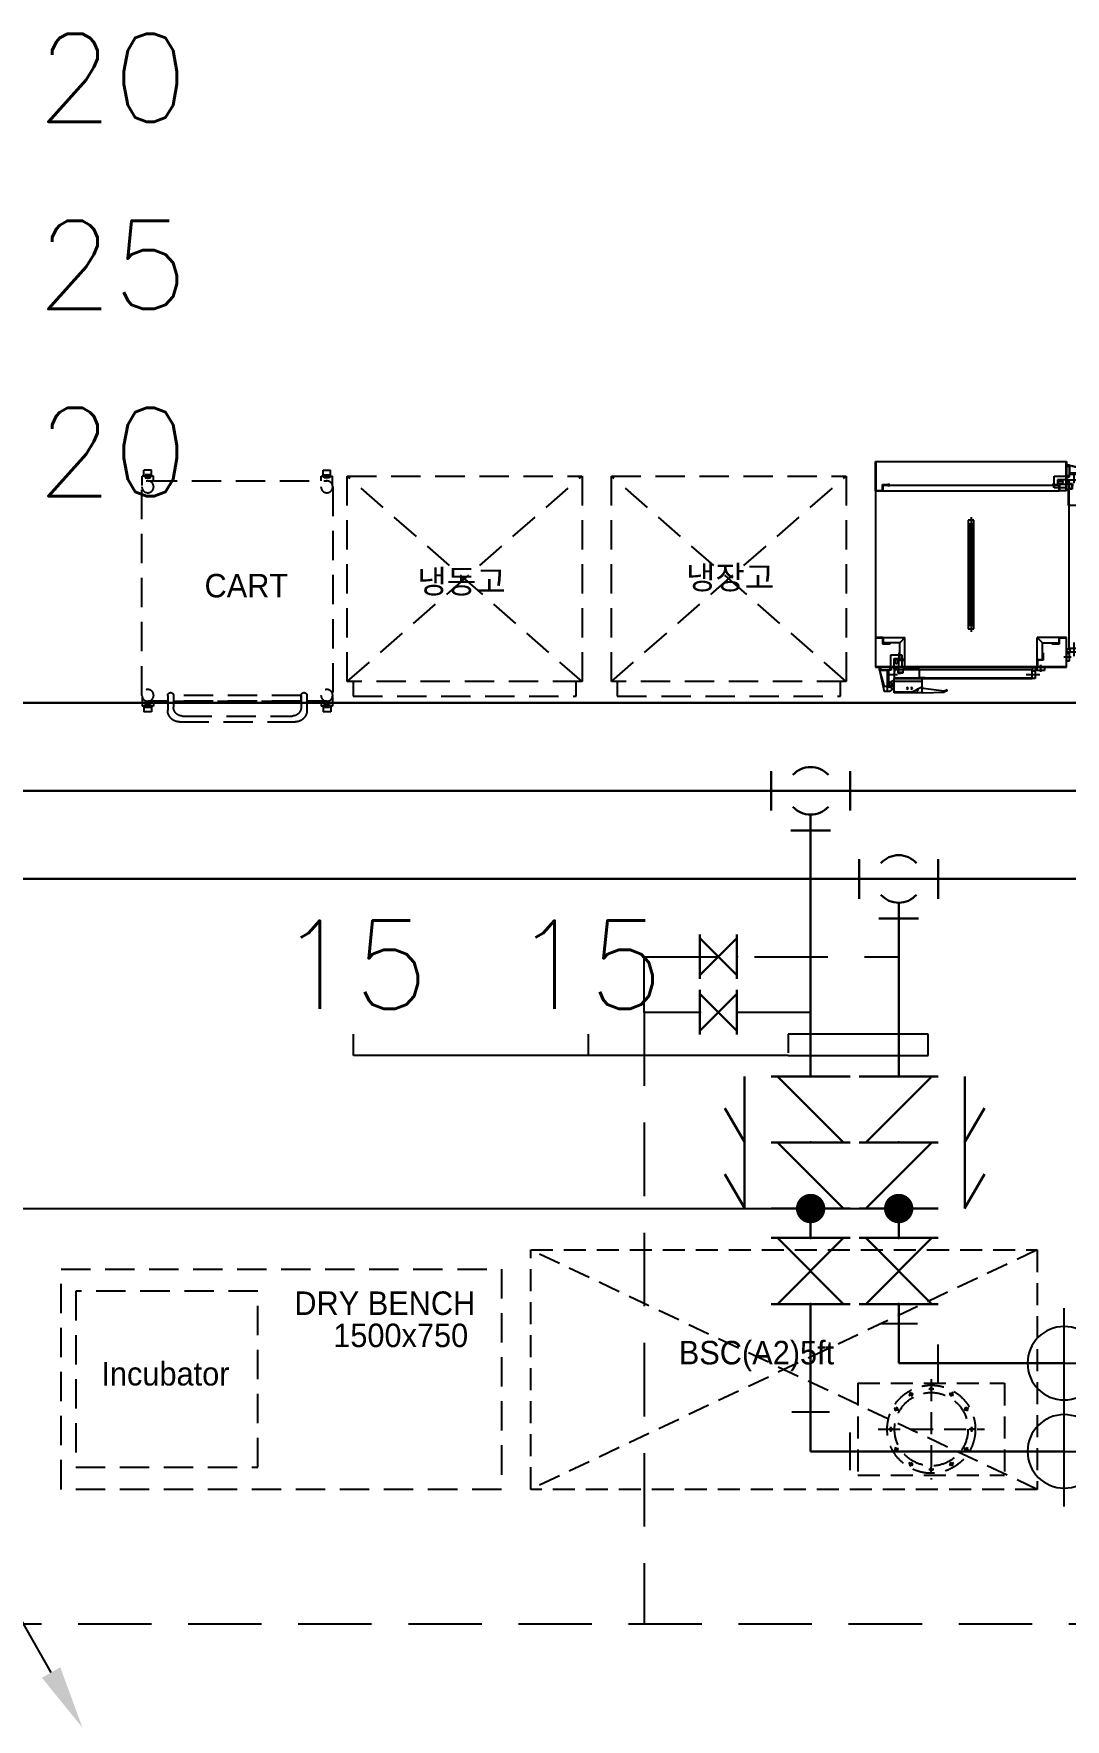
# Model space of a CAD drawing. Header units: millimetres. Extents: x 98929 to 11941380, y 952 to 54154.
# Drawn here: x 223986 to 227501, y 46464 to 52202 of the extents above; entities that cross this region are included whole.
import ezdxf
from ezdxf.enums import TextEntityAlignment as Align

# ---------------------------------------------------------------- set-up
doc = ezdxf.new("R2010")
doc.units = ezdxf.units.MM
for name, pattern in [('DASHED', [0.75, 0.5, -0.25]), ('DASHED2', [0.375, 0.25, -0.125]), ('PHANTOM', [63.5, 31.75, -6.35, 6.35, -6.35, 6.35, -6.35])]:
    doc.linetypes.add(name, pattern=pattern)
for name, color, linetype, lineweight in [('-급수', 3, 'Continuous', 30), ('-급탕', 2, 'Continuous', 30), ('-환탕', 4, 'Continuous', 30)]:
    doc.layers.add(name, color=color, linetype=linetype, lineweight=lineweight)
for name, color, linetype in [('1', 1, 'Continuous'), ('5TXT', 7, 'Continuous'), ('AHU-02(SA)', 3, 'Continuous'), ('ex', 1, 'Continuous'), ('pipe', 3, 'Continuous'), ('UTIL-AIR', 3, 'DASHED2'), ('Y', 2, 'Continuous'), ('기자재', 8, 'DASHED2'), ('빌트인', 8, 'Continuous')]:
    doc.layers.add(name, color=color, linetype=linetype)
doc.styles.add('건축_4층$0$Gtx', font='')
doc.styles.add('굴림', font='simple.shx', dxfattribs={"bigfont": 'whgtxt.shx'})
doc.styles.get('건축_4층$0$Gtx').set_extended_font_data('Dotum')

# ---------------------------------------------------------------- blocks, each defined once
blk = doc.blocks.new('PB3')
at = {"layer": '빌트인', "linetype": 'Continuous'}
for p, q in [((13, 711.2), (29, 783.2)), ((13, 711.2), (29, 766.2)), ((39, 783.2), (29, 783.2)), ((39, 766.2), (29, 766.2)), ((39, 711.2), (39, 783.2)), ((39, 782.2), (47, 782.2)), ((39, 711.2), (39, 766.2)), ((39, 765.2), (47, 765.2)), ((39, 750.2), (47, 750.2)), ((41, 782.2), (41, 767.2)), ((41, 765.2), (41, 750.2)), ((44, 767.2), (52, 767.2)), ((45, 767.2), (45, 711.2)), ((45, 750.2), (45, 711.2)), ((47, 782.2), (54.8, 778.3)), ((47, 767.2), (54.8, 771.1)), ((47, 765.2), (54.8, 761.3)), ((47, 763.9), (63, 763.9)), ((47, 750.2), (54.8, 754.1)), ((162, 787.9), (63, 787.9)), ((157, 787.9), (63, 787.9)), ((63, 787.9), (63, 739.9)), ((63, 782.6), (68, 784.9)), ((63, 748.9), (157, 748.9)), ((68, 784.9), (125, 784.9)), ((125, 784.9), (157, 767.9)), ((157, 739.9), (157, 787.9)), ((162, 772.9), (157, 767.9)), ((162, 787.9), (234, 785.9)), ((234, 781.9), (162, 772.9)), ((244, 780.9), (234, 785.9)), ((244, 777.9), (234, 781.9)), ((244, 780.9), (244, 777.9)), ((0, 701.2), (650, 701.2)), ((0, 100), (0, 701.2)), ((0, 701.2), (100, 701.2)), ((648.8, 700), (1.2, 700)), ((1.2, 700), (1.2, 100)), ((98.8, 700), (1.2, 700)), ((48, 711.2), (13, 711.2)), ((13, 711.2), (13, 701.2)), ((18, 711.2), (44, 711.2)), ((18, 711.2), (44, 711.2)), ((53, 711.2), (18, 711.2)), ((18, 711.2), (18, 701.2)), ((44.3, 726.2), (74.5, 726.2)), ((48, 701.2), (48, 711.2)), ((50.5, 700), (90.5, 700)), ((50.5, 700), (90.5, 700)), ((50.5, 660), (50.5, 700)), ((53, 701.2), (53, 711.2)), ((60, 745.9), (63, 745.9)), ((63, 739.9), (533, 739.9)), ((63, 707.9), (63, 739.9)), ((63, 739.9), (157, 739.9)), ((63, 707.9), (63, 670.9)), ((78, 707.9), (63, 707.9)), ((531.8, 738.7), (64.2, 738.7)), ((64.2, 738.7), (64.2, 709.1)), ((64.2, 709.1), (531.8, 709.1)), ((65, 715.1), (65, 703.2)), ((76.8, 721.6), (84.8, 721.6)), ((76.8, 721.6), (76.8, 707.9)), ((78, 720.4), (78, 707.9)), ((84.8, 720.4), (78, 720.4)), ((78, 719.2), (78, 720.4)), ((78, 720.4), (94.2, 720.4)), ((93, 719.2), (78, 719.2)), ((78, 670.9), (78, 707.9)), ((84.8, 721.6), (84.8, 720.4)), ((90.5, 700), (90.5, 660)), ((93, 707.9), (93, 719.2)), ((150, 707.9), (93, 707.9)), ((94.2, 720.4), (94.2, 709.1)), ((94.2, 709.1), (148.8, 709.1)), ((98.8, 677.4), (98.8, 700)), ((100, 701.2), (100, 676.2)), ((148.8, 709.1), (148.8, 738.7)), ((148.8, 738.7), (168.8, 738.7)), ((168.8, 737.5), (150, 737.5)), ((150, 737.5), (150, 707.9)), ((168.8, 738.7), (168.8, 737.5)), ((526, 700), (505.5, 700)), ((513, 726.2), (559.4, 726.2)), ((650, 701.2), (526, 701.2)), ((527.2, 700), (648.8, 700)), ((531.2, 726.2), (537.9, 726.2)), ((531.8, 709.1), (531.8, 738.7)), ((533, 739.9), (533, 707.9)), ((544, 739.2), (533, 739.2)), ((533, 739.2), (533, 713.2)), ((544, 739.2), (533, 739.2)), ((533, 739.2), (533, 713.2)), ((533, 713.2), (544, 713.2)), ((534, 701.2), (534, 713.2)), ((534, 701.2), (543, 701.2)), ((543, 701.2), (543, 713.2)), ((549.4, 711.2), (543, 711.2)), ((550, 702.2), (543, 702.2)), ((578, 701.2), (543, 701.2)), ((578, 701.2), (543, 701.2)), ((578, 701.2), (543, 701.2)), ((544, 713.2), (544, 739.2)), ((637, 701.2), (548, 701.2)), ((637, 701.2), (548, 701.2)), ((637, 701.2), (548, 701.2)), ((575.5, 712.2), (550, 712.2)), ((550, 712.2), (550, 701.2)), ((550, 701.2), (550, 676.2)), ((550, 701.2), (575.5, 701.2)), ((550, 701.2), (575.5, 701.2)), ((551.2, 677.4), (551.2, 700)), ((563, 717.1), (563, 692.4)), ((575.5, 701.2), (575.5, 712.2)), ((575.5, 701.2), (575.5, 712.2)), ((648.8, 601.2), (648.8, 700)), ((650, 701.2), (650, 600)), ((90.5, 660), (50.5, 660)), ((63, 670.9), (78, 670.9)), ((66, 678.5), (66, 684.5)), ((75, 684.5), (75, 678.5)), ((78.8, 652.4), (78.8, 677.4)), ((78.8, 677.4), (98.8, 677.4)), ((80, 652.4), (78.8, 652.4)), ((100, 676.2), (80, 676.2)), ((80, 676.2), (80, 652.4)), ((82, 675.2), (82, 618)), ((100, 675.2), (82, 675.2)), ((100, 675.2), (100, 600)), ((100, 675.2), (100, 600)), ((550, 676.2), (570, 676.2)), ((550, 675.2), (550, 600)), ((550, 675.2), (568, 675.2)), ((571.2, 677.4), (551.2, 677.4)), ((568, 675.2), (568, 618)), ((570, 676.2), (570, 652.4)), ((570, 652.4), (571.2, 652.4)), ((571.2, 652.4), (571.2, 677.4)), ((665.9, 667), (641.2, 667)), ((650, 679.5), (661, 679.5)), ((650, 654), (650, 679.5)), ((650, 679.5), (661, 679.5)), ((650, 654), (650, 679.5)), ((661, 654), (650, 654)), ((650, 638), (650, 647)), ((650, 647), (662, 647)), ((650, 638), (662, 638)), ((651, 654), (651, 647)), ((688.7, 637), (656.7, 637)), ((657.9, 635.8), (687.5, 635.8)), ((657.9, 64.2), (657.9, 635.8)), ((660, 653.4), (660, 647)), ((661, 679.5), (661, 654)), ((662, 648), (688, 648)), ((662, 637), (662, 648)), ((688, 637), (662, 637)), ((688, 637), (662, 637)), ((675, 617), (675, 663.4)), ((675, 635.2), (675, 641.9)), ((687.5, 635.8), (687.5, 64.2)), ((688, 648), (688, 637)), ((688, 648), (688, 637)), ((688.7, 63), (688.7, 637)), ((1.2, 601.2), (23.8, 601.2)), ((25, 600), (1.2, 600)), ((23.8, 621.2), (50, 621.2)), ((23.8, 601.2), (23.8, 621.2)), ((25, 620), (25, 600)), ((50, 620), (25, 620)), ((25, 618), (25, 600)), ((82, 618), (26, 618)), ((26, 600), (26, 618)), ((26, 600), (100, 600)), ((26, 600), (100, 600)), ((50, 621.2), (50, 620)), ((100, 600), (82, 618)), ((100, 600), (82, 618)), ((325, 189.9), (325, 580.8)), ((550, 600), (568, 618)), ((624, 600), (550, 600)), ((568, 618), (624, 618)), ((600, 621.2), (626.2, 621.2)), ((600, 620), (600, 621.2)), ((625, 620), (600, 620)), ((624, 600), (624, 618)), ((625, 600), (625, 620)), ((625, 600), (625, 618)), ((650, 600), (625, 600)), ((626.2, 621.2), (626.2, 601.2)), ((626.2, 601.2), (648.8, 601.2)), ((315.7, 570.2), (334.3, 570.2)), ((315.7, 200.5), (315.7, 570.2)), ((315.7, 557.3), (334.3, 557.3)), ((319, 554.1), (331, 554.1)), ((319, 216.6), (319, 554.1)), ((331, 554.1), (331, 216.6)), ((334.3, 570.2), (334.3, 200.5)), ((730.7, 234), (721.7, 162)), ((729.7, 244), (726.7, 244)), ((726.7, 244), (730.7, 234)), ((729.7, 244), (734.7, 234)), ((736.7, 162), (734.7, 234)), ((334.3, 213.4), (315.7, 213.4)), ((334.3, 200.5), (315.7, 200.5)), ((331, 216.6), (319, 216.6)), ((656.7, 150), (656.7, 93)), ((686.3, 150), (656.7, 150)), ((657.9, 148.8), (687.5, 148.8)), ((657.9, 94.2), (657.9, 148.8)), ((686.3, 168.8), (686.3, 150)), ((687.5, 168.8), (686.3, 168.8)), ((687.5, 148.8), (687.5, 168.8)), ((688.7, 157), (736.7, 157)), ((688.7, 63), (688.7, 157)), ((697.7, 63), (697.7, 157)), ((721.7, 162), (716.7, 157)), ((733.7, 125), (716.7, 157)), ((733.7, 68), (733.7, 125)), ((736.7, 162), (736.7, 63)), ((736.7, 157), (736.7, 63)), ((0, 0), (0, 100)), ((25, 100), (0, 100)), ((0, 100), (0, 0)), ((0.1, 100), (25, 100)), ((1.2, 98.8), (1.2, 1.2)), ((1.2, 1.2), (1.2, 98.8)), ((1.2, 98.8), (23.8, 98.8)), ((23.8, 98.8), (23.8, 78.8)), ((23.8, 78.8), (48.8, 78.8)), ((25, 100), (625, 100)), ((25, 82), (25, 100)), ((25, 80), (25, 100)), ((625, 82), (25, 82)), ((48.8, 80), (25, 80)), ((43.8, 75.6), (43.8, 86.2)), ((48.8, 80), (48.8, 78.8)), ((625, 80), (601.2, 80)), ((601.2, 80), (601.2, 78.8)), ((601.2, 78.8), (626.2, 78.8)), ((606.2, 73.8), (606.2, 89.2)), ((608.8, 90.5), (608.8, 50.5)), ((648.8, 90.5), (608.8, 90.5)), ((619.7, 78), (656.7, 78)), ((619.7, 63), (619.7, 78)), ((656.7, 63), (619.7, 63)), ((625, 100), (625, 82)), ((650, 100), (625, 100)), ((625, 100), (625, 80)), ((626.2, 78.8), (626.2, 98.8)), ((626.2, 98.8), (648.8, 98.8)), ((633.3, 75), (627.3, 75)), ((627.3, 66), (633.3, 66)), ((648.8, 98.8), (648.8, 1.2)), ((648.8, 50.5), (648.8, 90.5)), ((650, 0), (650, 100)), ((663.9, 65), (652, 65)), ((656.7, 93), (668, 93)), ((669.2, 78), (656.7, 78)), ((656.7, 78), (656.7, 63)), ((670.4, 76.8), (656.7, 76.8)), ((656.7, 63), (688.7, 63)), ((669.2, 94.2), (657.9, 94.2)), ((687.5, 64.2), (657.9, 64.2)), ((668, 93), (668, 78)), ((668, 78), (669.2, 78)), ((669.2, 78), (669.2, 94.2)), ((669.2, 84.8), (669.2, 78)), ((670.4, 84.8), (669.2, 84.8)), ((670.4, 76.8), (670.4, 84.8)), ((675, 44.3), (675, 74.5)), ((736.7, 63), (688.7, 63)), ((694.7, 60), (694.7, 63)), ((712.7, 47), (712.7, 63)), ((731.4, 63), (733.7, 68)), ((0, 18), (0, 53)), ((0, 13), (0, 48)), ((0, 0), (650, 0)), ((648.8, 1.2), (1.2, 1.2)), ((608.8, 50.5), (648.8, 50.5)), ((650, 53), (660, 53)), ((650, 18), (650, 53)), ((650, 48), (660, 48)), ((650, 13), (650, 48)), ((660, 18), (650, 18)), ((660, 13), (650, 13)), ((660, 53), (660, 18)), ((660, 48), (660, 13)), ((699, 45), (660, 45)), ((716, 45), (660, 45)), ((660, 18), (660, 44)), ((660, 18), (660, 44)), ((660, 39), (715, 39)), ((660, 39), (732, 39)), ((660, 13), (715, 29)), ((660, 13), (732, 29)), ((699, 47), (702.9, 54.8)), ((699, 39), (699, 47)), ((714, 41), (699, 41)), ((714, 47), (710.1, 54.8)), ((714, 39), (714, 47)), ((715, 39), (715, 29)), ((716, 47), (719.9, 54.8)), ((716, 44), (716, 52)), ((731, 41), (716, 41)), ((731, 47), (727.1, 54.8)), ((731, 39), (731, 47)), ((732, 39), (732, 29))]:
    blk.add_line(p, q, dxfattribs=at)
for centre in [(108, 772.9), (123, 772.9), (142.5, 778.4), (721.7, 123), (727.2, 142.5), (721.7, 108)]:
    blk.add_circle(centre, 2.5, dxfattribs=at)
for centre, radius, start, end in [((65, 763.2), 18, 177.7639, 253.94207), ((53, 774.7), 4, 291.75905, 68.24095), ((53, 757.7), 4, 291.75905, 68.24095), ((70.5, 684.5), 4.5, 0, 180), ((70.5, 678.5), 4.5, 180, 0), ((627.3, 70.5), 4.5, 90, 270), ((633.3, 70.5), 4.5, 270, 90), ((712, 65), 18, 196.05793, 272.2361), ((706.5, 53), 4, 21.75905, 158.24095), ((723.5, 53), 4, 21.75905, 158.24095)]:
    blk.add_arc(centre, radius, start, end, dxfattribs=at)
blk = doc.blocks.new('cart')
at = {"layer": '빌트인', "linetype": 'DASHED', "ltscale": 200}
for p, q in [((-747.3, 315.5), (-766.8, 315.5)), ((-766.8, 289.5), (-766.8, 315.5)), ((-747.3, 289.5), (-766.8, 289.5)), ((-751.6, 293.1), (-751.6, 311.4)), ((-751.6, 311.4), (-745.1, 311.4)), ((-745.1, 293.1), (-751.6, 293.1)), ((-715.1, 322), (-747.3, 322)), ((-747.3, 311.4), (-747.3, 322)), ((-747.3, 283), (-747.3, 293.1)), ((-730.5, 302.5), (-730.5, -307.5)), ((-0.5, 322.5), (-710.5, 322.5)), ((4.1, 322), (36.2, 322)), ((19.5, 234.8), (19.5, 302.5)), ((40.5, 311.4), (34, 311.4)), ((34, 293.1), (40.5, 293.1)), ((36.2, 311.4), (36.2, 322)), ((36.2, 315.5), (55.7, 315.5)), ((36.2, 283), (36.2, 293.1)), ((36.2, 289.5), (55.7, 289.5)), ((40.5, 293.1), (40.5, 311.4)), ((55.7, 289.5), (55.7, 315.5)), ((-730.5, 283), (-747.3, 283)), ((0, 234.8), (49.8, 234.8)), ((19.5, 283), (36.2, 283)), ((0, 214.8), (39.8, 214.8)), ((19.5, -219.8), (19.5, 214.8)), ((69.8, 184.8), (69.8, -189.8)), ((89.8, 194.8), (89.8, -199.8)), ((0, -219.8), (39.8, -219.8)), ((0, -239.8), (49.8, -239.8)), ((19.5, -307.5), (19.5, -239.8)), ((-747.3, -294.4), (-766.8, -294.4)), ((-766.8, -294.4), (-766.8, -320.4)), ((-747.3, -320.4), (-766.8, -320.4)), ((-745.1, -298.1), (-751.6, -298.1)), ((-751.6, -298.1), (-751.6, -316.4)), ((-751.6, -316.4), (-745.1, -316.4)), ((-730.5, -287.9), (-747.3, -287.9)), ((-747.3, -287.9), (-747.3, -298.1)), ((-747.3, -316.4), (-747.3, -326.9)), ((-715.1, -326.9), (-747.3, -326.9)), ((-710.5, -327.5), (-0.5, -327.5)), ((3.7, -327), (36.2, -327)), ((19.5, -288), (36.2, -288)), ((40.5, -298.6), (34, -298.6)), ((34, -316.9), (40.5, -316.9)), ((36.2, -298.6), (36.2, -288)), ((36.2, -294.5), (55.7, -294.5)), ((36.2, -327), (36.2, -316.9)), ((36.2, -320.5), (55.7, -320.5)), ((40.5, -316.9), (40.5, -298.6)), ((55.7, -320.5), (55.7, -294.5))]:
    blk.add_line(p, q, dxfattribs=at)
for points in [[(-741.3, 311.4), (-741.3, 293.1), (-745.1, 293.1), (-745.1, 311.4)], [(30.3, 311.4), (30.3, 293.1), (34, 293.1), (34, 311.4)], [(0, 214.8), (19.5, 214.8), (19.5, -219.8), (0, -219.8)], [(-741.3, -316.4), (-741.3, -298.1), (-745.1, -298.1), (-745.1, -316.4)], [(30.3, -298.6), (30.3, -316.9), (34, -316.9), (34, -298.6)]]:
    blk.add_lwpolyline(points, close=True, dxfattribs=at)
for centre in [(-710.5, 302.5), (-0.5, 302.5), (-710.5, -307.5), (-0.5, -307.5)]:
    blk.add_circle(centre, 20, dxfattribs=at)
for centre, radius, start, end in [((0, 224.8), 10, 90, 270), ((49.8, 194.8), 40, 0, 90), ((39.8, 184.8), 30, 0, 90), ((0, -229.8), 10, 90, 270), ((39.8, -189.8), 30, 270, 0), ((49.8, -199.8), 40, 270, 0)]:
    blk.add_arc(centre, radius, start, end, dxfattribs=at)
blk = doc.blocks.new('BSC5FT')
at = {"layer": '기자재', "ltscale": 300}
for p, q in [((862.5, -407.5), (-862.5, 407.5)), ((862.5, 407.5), (-862.5, -407.5)), ((252.1, -46.5, 2807), (252.1, -359, 2807)), ((252.1, -46.5, 2807), (752.1, -46.5, 2807)), ((502.1, -32, 2807), (502.1, -373.6, 2807)), ((502.1, -57, 2807), (502.1, -73.6, 2807)), ((752.1, -46.5, 2807), (752.1, -359, 2807)), ((426.1, -87.9, 2807), (440.5, -79.5, 2807)), ((429.1, -76.5, 2807), (437.5, -90.9, 2807)), ((493.7, -65.3, 2807), (510.4, -65.3, 2807)), ((563.6, -79.5, 2807), (578, -87.9, 2807)), ((575, -76.5, 2807), (566.6, -90.9, 2807)), ((375.8, -129.9, 2807), (390.2, -138.2, 2807)), ((378.8, -141.3, 2807), (387.2, -126.8, 2807)), ((628.4, -129.9, 2807), (613.9, -138.2, 2807)), ((617, -126.8, 2807), (625.3, -141.3, 2807)), ((320.8, -202.8, 2807), (683.3, -202.8, 2807)), ((356.2, -202.8, 2807), (372.9, -202.8, 2807)), ((364.6, -211.1, 2807), (364.6, -194.5, 2807)), ((647.9, -202.8, 2807), (631.2, -202.8, 2807)), ((639.6, -194.5, 2807), (639.6, -211.1, 2807)), ((375.8, -275.7, 2807), (390.2, -267.4, 2807)), ((387.2, -278.8, 2807), (378.8, -264.3, 2807)), ((628.4, -275.7, 2807), (613.9, -267.4, 2807)), ((625.3, -264.3, 2807), (617, -278.8, 2807)), ((440.5, -326, 2807), (426.1, -317.7, 2807)), ((429.1, -329.1, 2807), (437.5, -314.6, 2807)), ((510.4, -340.3, 2807), (493.7, -340.3, 2807)), ((502.1, -348.6, 2807), (502.1, -332, 2807)), ((578, -317.7, 2807), (563.6, -326, 2807)), ((575, -329.1, 2807), (566.6, -314.6, 2807)), ((252.1, -359, 2807), (752.1, -359, 2807))]:
    blk.add_line(p, q, dxfattribs=at)
blk.add_lwpolyline([(-862.5, 407.5), (862.5, 407.5), (862.5, -407.5), (-862.5, -407.5)], close=True, dxfattribs=at)
for centre, radius in [((502.1, -202.8, 2807), 150), ((502.1, -202.8, 2807), 125), ((433.3, -83.7, 2807), 4.17), ((502.1, -65.3, 2807), 4.17), ((570.8, -83.7, 2807), 4.17), ((383, -134, 2807), 4.17), ((621.1, -134, 2807), 4.17), ((364.6, -202.8, 2807), 4.17), ((639.6, -202.8, 2807), 4.17), ((383, -271.5, 2807), 4.17), ((621.1, -271.5, 2807), 4.17), ((433.3, -321.9, 2807), 4.17), ((502.1, -340.3, 2807), 4.17), ((570.8, -321.9, 2807), 4.17)]:
    blk.add_circle(centre, radius, dxfattribs=at)
blk = doc.blocks.new('P1')
at = {"layer": '1', "color": 1, "linetype": 'Continuous'}
for p, q in [((0, -112.5), (0, 112.5)), ((112.5, 0), (-112.5, 0))]:
    blk.add_line(p, q, dxfattribs=at)
at = {"layer": 'pipe', "color": 2}
blk.add_circle((0, 0), 75, dxfattribs=at)
blk = doc.blocks.new('SF31T')
at = {"color": 2, "linetype": 'Continuous'}
for p, q in [((-0.75, 1.5), (0.75, 1.5)), ((1.5, 0.75), (1.5, -0.75)), ((-0.75, -1.5), (0.75, -1.5))]:
    blk.add_line(p, q, dxfattribs=at)
at = {"color": 0, "linetype": 'Continuous'}
for p, q in [((0, 1.5), (0, -1.5)), ((1.5, 0), (0.9, 0))]:
    blk.add_line(p, q, dxfattribs=at)
at = {"color": 2, "linetype": 'Continuous'}
for start, end in [(131.81031, 228.18969), (311.81031, 408.18969)]:
    blk.add_arc((0, 0), 0.9, start, end, dxfattribs=at)
for p in [(0, 1.5), (1.5, 0), (0, -1.5)]:
    blk.add_point(p, dxfattribs=at)
blk = doc.blocks.new('VALG01')
at = {"color": 3, "linetype": 'Continuous'}
for p, q in [((-1.25, 1.5), (-1.25, -1.5)), ((1.25, 1.5), (1.25, -1.5))]:
    blk.add_line(p, q, dxfattribs=at)
at = {"color": 2, "linetype": 'Continuous'}
for p, q in [((-1.25, -1.25), (1.25, 1.25)), ((-1.25, 1.25), (1.25, -1.25))]:
    blk.add_line(p, q, dxfattribs=at)
at = {"color": 3, "linetype": 'Continuous'}
for p in [(-1.25, 0), (1.25, 0)]:
    blk.add_point(p, dxfattribs=at)
blk = doc.blocks.new('A$C2A6351C6')
at = {"xscale": 49.99999999999999, "yscale": 49.99999999999999, "zscale": 49.99999999999999, "rotation": 180}
blk.add_blockref('VALG01', (62.5, 75), dxfattribs=at)
blk = doc.blocks.new('VALC01')
at = {"color": 2, "linetype": 'Continuous'}
for p, q in [((1.25, 2.496), (-0.049, 3.246)), ((-1.25, 2.5), (1.25, 2.5)), ((-1.25, 1.25), (1.25, -1.25))]:
    blk.add_line(p, q, dxfattribs=at)
at = {"color": 3, "linetype": 'Continuous'}
for p, q in [((-1.25, 1.5), (-1.25, -1.5)), ((1.25, 1.5), (1.25, -1.5))]:
    blk.add_line(p, q, dxfattribs=at)
for p in [(-1.25, 0), (1.25, 0)]:
    blk.add_point(p, dxfattribs=at)

msp = doc.modelspace()

# ---------------------------------------------------------------- linework, layer by layer
at = {"layer": '-급수', "linetype": 'Continuous', "ltscale": 10}
for p, q in [((220196.6, 49324.6), (233324.5, 49324.6)), ((226933.2, 48652.4), (226933.2, 49243.6)), ((226933.2, 48102.4), (226933.2, 48202.4)), ((226933.2, 48102.4), (226933.2, 48202.4)), ((226933.2, 47675.7), (226933.2, 47877.4)), ((227497.1, 47675.7), (226933.2, 47675.7))]:
    msp.add_line(p, q, dxfattribs=at)
at = {"layer": '-급탕', "color": 4, "linetype": 'Continuous', "ltscale": 10}
for p, q in [((220416.5, 49624.6), (233624.5, 49624.6)), ((226633.2, 48652.4), (226633.2, 49543.6)), ((226633.2, 48102.4), (226633.2, 48202.4)), ((226633.2, 48102.4), (226633.2, 48202.4)), ((226633.2, 47375.7), (226633.2, 47877.4)), ((227497.1, 47375.7), (226633.2, 47375.7))]:
    msp.add_line(p, q, dxfattribs=at)
at = {"layer": '-환탕', "linetype": 'Continuous', "ltscale": 10}
msp.add_line((220416.5, 49924.6, -0.5), (233924.5, 49924.6, -0.5), dxfattribs=at)
at = {"color": 1}
msp.add_line((224045.6, 46622.8, -0.5), (223787.5, 47076.4, -0.5), dxfattribs=at)
msp.add_solid([(224014.3, 46605, -0.5), (224076.9, 46640.6, -0.5), (224152.4, 46435, -0.5)], dxfattribs=at)
at = {"layer": 'AHU-02(SA)', "color": 1, "const_width": 50}
for points in [[(226633.2, 48177.4, 1), (226633.2, 48227.4, 1)], [(226933.2, 48177.4, 1), (226933.2, 48227.4, 1)]]:
    msp.add_lwpolyline(points, format="xyb", close=True, dxfattribs=at)
at = {"layer": 'ex', "ltscale": 3000}
for p, q in [((225076.4, 48723.9), (225076.4, 48795.9)), ((225876.4, 48723.9), (225876.4, 48795.9)), ((227033.1, 48795.9), (226556.4, 48795.9)), ((227033.1, 48723.9), (227033.1, 48795.9)), ((226556.4, 48723.9), (225076.4, 48723.9)), ((226556.4, 48723.9), (227033.1, 48723.9))]:
    msp.add_line(p, q, dxfattribs=at)
at = {"layer": 'ex', "linetype": 'PHANTOM', "ltscale": 2}
msp.add_line((226556.4, 48795.9), (226556.4, 48723.9), dxfattribs=at)
at = {"layer": 'pipe', "color": 1, "ltscale": 3}
msp.add_line((217455, 48202.4), (226933.2, 48202.4), dxfattribs=at)
at = {"layer": 'UTIL-AIR', "linetype": 'DASHED', "lineweight": -3, "ltscale": 500}
for p, q in [((226066.5, 48869.9), (226066.5, 49059.2)), ((226066.5, 49059.2), (226933.2, 49059.2)), ((226633.2, 48869.9), (226066.5, 48869.9)), ((226066.5, 48869.9), (226066.5, 46789)), ((207262.7, 46789), (231799, 46789))]:
    msp.add_line(p, q, dxfattribs=at)
at = {"layer": 'Y'}
for p, q in [((226869, 47810.7), (226997.4, 47810.7)), ((227068.2, 47611.4), (227068.2, 47739.9)), ((226569, 47510.7), (226697.4, 47510.7)), ((226768.2, 47311.4), (226768.2, 47439.9))]:
    msp.add_line(p, q, dxfattribs=at)
at = {"layer": '빌트인', "linetype": 'DASHED', "ltscale": 200}
for p, q in [((225854.6, 49996.4), (225054.6, 50696.4)), ((225054.6, 49996.4), (225854.6, 50696.4)), ((225854.6, 49996.4), (225054.6, 50696.4)), ((225054.6, 49996.4), (225854.6, 50696.4)), ((226754.6, 49996.4), (225954.6, 50696.4)), ((225954.6, 49996.4), (226754.6, 50696.4)), ((226754.6, 49996.4), (225954.6, 50696.4)), ((225954.6, 49996.4), (226754.6, 50696.4))]:
    msp.add_line(p, q, dxfattribs=at)
at = {"layer": '빌트인', "linetype": 'DASHED', "ltscale": 200, "elevation": 0}
for points in [[(225054.6, 49996.4), (225054.6, 50696.4), (225854.6, 50696.4), (225854.6, 49996.4)], [(225954.6, 49996.4), (225954.6, 50696.4), (226754.6, 50696.4), (226754.6, 49996.4)]]:
    msp.add_lwpolyline(points, close=True, dxfattribs=at)
for points in [[(225074.6, 49996.4), (225074.6, 49946.4), (225834.6, 49946.4), (225834.6, 49996.4)], [(225074.6, 49996.4), (225074.6, 49946.4), (225834.6, 49946.4), (225834.6, 49996.4)], [(225974.6, 49996.4), (225974.6, 49946.4), (226734.6, 49946.4), (226734.6, 49996.4)], [(225974.6, 49996.4), (225974.6, 49946.4), (226734.6, 49946.4), (226734.6, 49996.4)]]:
    msp.add_lwpolyline(points, dxfattribs=at)
at = {"layer": '빌트인', "linetype": 'DASHED', "ltscale": 200}
for points in [[(225579.6, 47246.4), (224079.6, 47246.4), (224079.6, 47996.4), (225579.6, 47996.4)], [(224129.6, 47921.4), (224129.6, 47321.4), (224749.6, 47321.4), (224749.6, 47921.4)]]:
    msp.add_lwpolyline(points, close=True, dxfattribs=at)

# ---------------------------------------------------------------- block references
at = {"layer": '-급수', "linetype": 'Continuous', "ltscale": 10}
for name, p, xscale, yscale, zscale, rotation in [('SF31T', (226933.2, 49324.6), -90, 90, 90, 90), ('A$C2A6351C6', (227068.2, 47877.4), 1.8, 1.8, 1.8, 90.00000000000001)]:
    msp.add_blockref(name, p, dxfattribs=dict(at, xscale=xscale, yscale=yscale, zscale=zscale, rotation=rotation))
at = {"layer": '-급탕', "color": 4, "linetype": 'Continuous', "ltscale": 10}
for name, p, xscale, yscale, zscale, rotation in [('SF31T', (226633.2, 49624.6), -90, 90, 90, 90), ('A$C2A6351C6', (226256.2, 48984.3), 1.008000000001714, 1.00800000000163, 1.008, 2.346779077091249e-05), ('A$C2A6351C6', (226256.2, 48795.4), 1.008000000001714, 1.00800000000163, 1.008, 2.346779077091249e-05), ('VALC01', (226633.2, 48539.9), -90, 90, 90, 90), ('VALC01', (226933.2, 48539.9), 90, 90, 90, 270), ('VALC01', (226633.2, 48314.9), -90, 90, 90, 90), ('VALC01', (226933.2, 48314.9), 90, 90, 90, 270), ('A$C2A6351C6', (226768.2, 47877.4), 1.8, 1.8, 1.8, 90.00000000000001)]:
    msp.add_blockref(name, p, dxfattribs=dict(at, xscale=xscale, yscale=yscale, zscale=zscale, rotation=rotation))
at = {"layer": 'pipe', "xscale": -1.666666666666667, "yscale": 1.666666666666667, "zscale": 1.666666666666667}
for p in [(227497.1, 47675.7), (227497.1, 47375.7)]:
    msp.add_blockref('P1', p, dxfattribs=at)
at = {"layer": '빌트인', "lineweight": -3, "xscale": -1, "rotation": 180}
msp.add_blockref('PB3', (226854.6, 50746.4), dxfattribs=at)
at = {"layer": '빌트인', "linetype": 'DASHED', "ltscale": 200, "xscale": -1, "rotation": 90}
msp.add_blockref('cart', (224677.6, 49949.1), dxfattribs=at)
at = {"layer": '빌트인', "linetype": 'Continuous', "lineweight": -3}
msp.add_blockref('BSC5FT', (226542.1, 47653.9), dxfattribs=at)

# ---------------------------------------------------------------- texts
at = {"layer": '5TXT', "color": 7, "style": '굴림'}
for s, p in [('20', (224255.3, 52052.3)), ('25', (224255.3, 51415.3)), ('20', (224255.3, 50778.4)), ('15', (225076.4, 49032.8)), ('15', (225876.4, 49032.8))]:
    msp.add_text(s, height=300, dxfattribs=at).set_placement(p, align=Align.MIDDLE_CENTER)
at = {"layer": '빌트인', "ltscale": 2, "style": '건축_4층$0$Gtx', "text_generation_flag": 6}
for s, p in [('냉동고', (225293.2, 50297.5)), ('냉장고', (226208.2, 50311.4)), ('CART', (224568.4, 50283.2))]:
    msp.add_text(s, height=80, rotation=179.99947, dxfattribs=at).set_placement(p)
at = {"layer": '빌트인', "linetype": 'DASHED', "ltscale": 200, "style": '건축_4층$0$Gtx', "text_generation_flag": 6}
for s, p in [('DRY BENCH', (224874.3, 47840.2)), ('1500x750', (225006.8, 47730.7))]:
    msp.add_text(s, height=80, rotation=179.99947, dxfattribs=at).set_placement(p)
at = {"layer": '빌트인', "linetype": 'Continuous', "lineweight": -3, "style": '건축_4층$0$Gtx', "text_generation_flag": 6}
msp.add_text('BSC(A2)5ft', height=80, rotation=179.99947, dxfattribs=at).set_placement((226184.1, 47671.9, 2807))
at = {"layer": '빌트인', "linetype": 'DASHED', "ltscale": 200, "style": '건축_4층$0$Gtx'}
msp.add_text('Incubator', height=80, dxfattribs=at).set_placement((224217, 47600))

doc.saveas('drawing.dxf')
